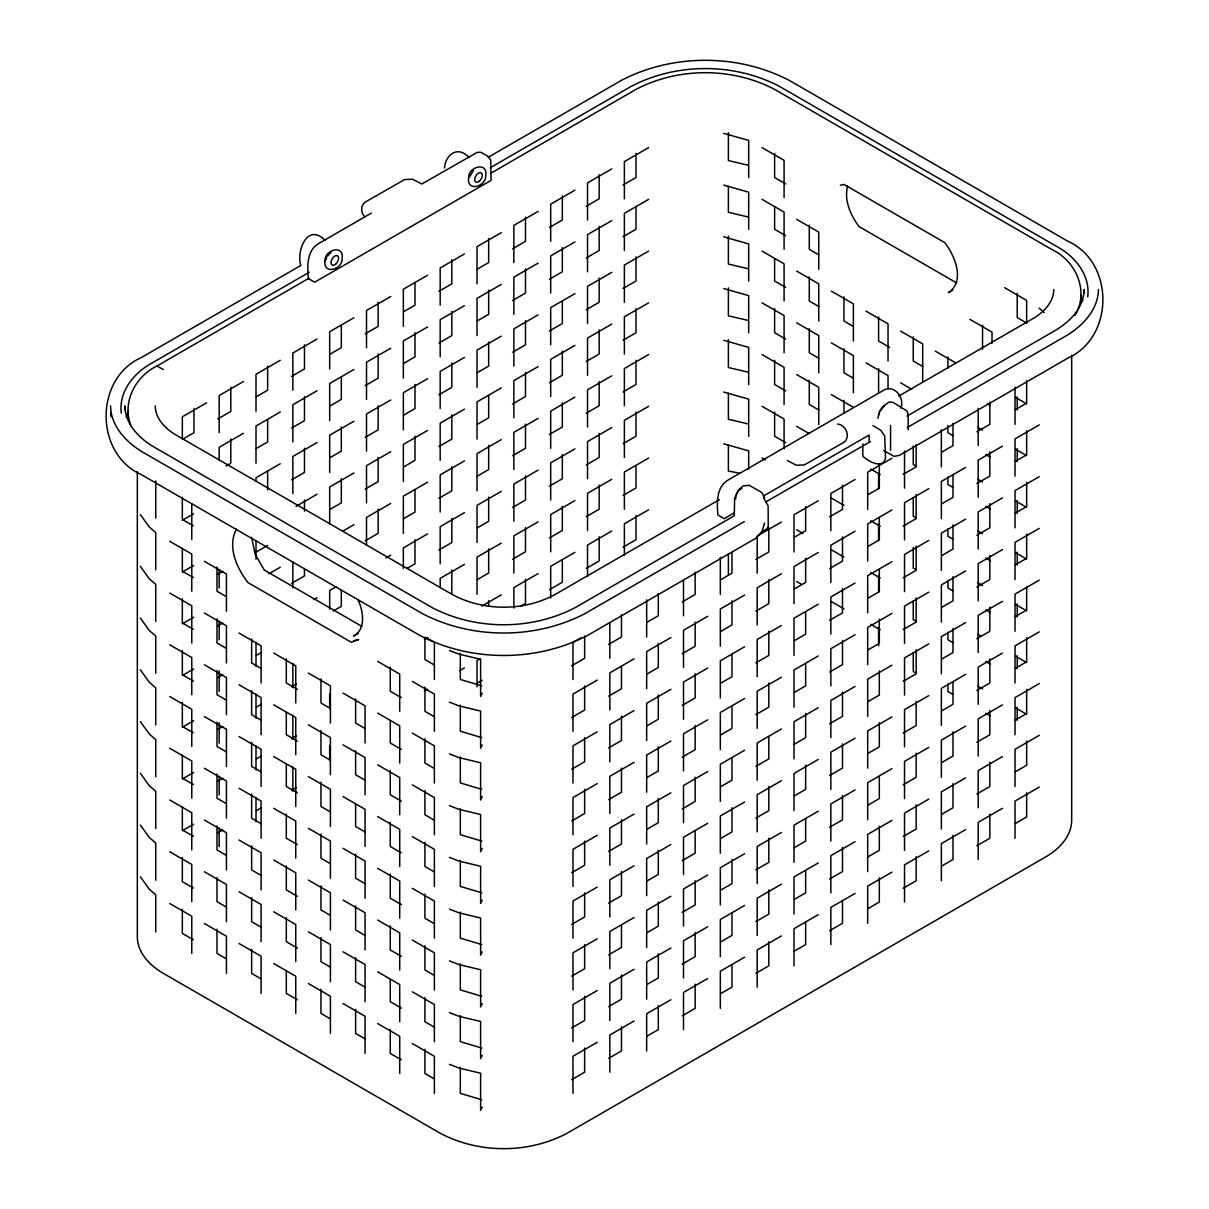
<?xml version="1.0" encoding="UTF-8"?>
<svg xmlns="http://www.w3.org/2000/svg" width="1209" height="1209" viewBox="0 0 1209 1209"><rect width="100%" height="100%" fill="white"/><g stroke="black" fill="none" stroke-linecap="round" stroke-linejoin="round"><path stroke-width="1.5" d="M764.541 523.044L761.957 531.733L755.731 538.322L587.423 635.496C536.176 662.124 471.193 662.124 419.946 635.496L141.302 474.623C94.393 453.677 94.393 378.493 141.302 357.562L300.784 265.481C296.281 251.004 307.313 222.124 325.297 240.485M444.459 167.991C445.486 154.782 457.833 145.004 468.971 157.548M735.737 495.977L735.737 498.985M877.961 418.269L879.139 412.496L882.374 406.904L889.068 402.023L893.028 402.37L907.022 410.954L908.216 415.367L908.216 429.92M879.23 414.627L879.396 413.025M1053.81 289.495C1053.583 302.613 1043.231 312.693 1032.562 318.828L898.771 396.068M1098.467 289.495C1098.089 310.275 1082.055 326.581 1065.099 336.419L907.309 427.518M847.6 186.141C843.927 200.422 850.562 215.308 859.055 226.597L956.621 282.921M326.173 259.512L326.672 257.819M469.833 176.574L473.399 170.393M126.22 417.12L128.29 411.09M1077.763 309.972C1087.465 286.654 1074.045 260.192 1052.072 249.598L774.425 89.285C732.17 67.175 678.461 67.175 636.206 89.285L490.627 173.34M482.164 693.18L480.623 696.505L480.623 659.313L459.133 654.175L449.431 650.442M482.164 744.925L480.623 748.25L480.623 711.058L459.133 705.92L449.431 702.172M482.164 796.671L480.623 799.98L480.623 762.803L459.133 757.65L449.431 753.917M482.164 848.401L480.623 851.725L480.623 814.534L459.133 809.395L449.431 805.662M482.164 900.146L480.623 903.455L480.623 866.279L459.133 861.14L449.431 857.393M482.164 951.876L480.623 955.201L480.623 918.009L459.133 912.871L449.431 909.138M482.164 1003.621L480.623 1006.946L480.623 969.754L459.133 964.616L449.431 960.868M482.164 1055.366L480.623 1058.676L480.623 1021.484L459.133 1016.346L449.431 1012.613M482.164 1107.096L480.623 1110.421L480.623 1073.229L459.133 1068.091L449.431 1064.358M736.236 494.269L738.079 491.081L741.903 488.285M879.895 411.332L884.263 405.907M236.48 529.058C226.99 546.725 236.783 568.003 247.875 582.542L351.199 642.206L358.62 639.546L353.708 640.74M1074.786 315.625L1077.264 311.423M327.473 256.142L331.039 252.379M309.051 278.176L156.928 366.01C134.955 376.603 121.535 403.065 131.237 426.384M371.359 213.101L318.435 243.659C306.587 250.731 307.282 266.796 308.355 278.584L314.657 282.211L491.081 180.353L490.733 160.087L488.134 156.369L480.834 152.304L477.313 152.319L421.775 183.995L412.586 179.234L404.713 179.536L365.058 202.19C360.554 205.046 360.554 213.872 365.058 216.728M488.134 157.321L621.577 80.278C672.824 53.649 737.807 53.649 789.054 80.278L1067.698 241.15C1114.607 262.081 1114.607 337.266 1067.698 358.212L899.39 455.385L894.01 456.367L883.703 450.534M309.247 272.237L151.714 363.184C133.746 372.992 118.618 391.656 121.263 413.176M490.038 167.855L631.34 86.292C676.587 62.656 734.044 62.656 779.291 86.292L1057.286 246.787C1075.254 256.58 1090.382 275.244 1087.737 296.764M206.573 402.824L182.332 416.818L182.332 439.124M243.402 381.56L219.177 395.555L219.177 432.731M280.246 360.297L256.006 374.276L256.006 411.468M317.075 339.019L292.85 353.013L292.85 390.205M353.92 317.755L329.679 331.75L329.679 368.941M390.749 296.492L366.508 310.486L366.508 347.663M427.593 275.214L403.353 289.208L403.353 326.4M464.422 253.95L440.182 267.945L440.182 305.136M501.267 232.687L477.026 246.681L477.026 283.858M538.096 211.424L513.855 225.403L513.855 262.595M574.94 190.145L550.699 204.14L550.699 241.332M611.769 168.882L587.529 182.876L587.529 220.068M648.613 147.619L624.373 161.613L624.373 198.79M182.65 439.26L193.969 432.731L193.969 408.566M217.877 418.934L230.798 411.468L230.798 387.303M256.323 396.733L267.642 390.205L267.642 366.025M291.55 376.392L304.472 368.941L304.472 344.761M329.997 354.192L341.316 347.663L341.316 325.357M365.224 333.865L378.145 326.4L378.145 302.235M403.67 311.665L414.989 305.136L414.989 282.815M438.897 291.324L451.818 283.858L451.818 259.693M477.343 269.123L488.663 262.595L488.663 238.43M512.571 248.797L525.492 241.332L525.492 217.152M549.4 227.519L562.336 220.068L562.336 195.888M586.244 206.255L599.165 198.79L599.165 174.625M623.073 184.992L636.01 177.527L636.01 153.362M243.402 433.29L219.177 447.285L219.177 460.312M280.246 412.027L256.006 426.021L256.006 463.213M317.075 390.764L292.85 404.758L292.85 441.935M353.92 369.501L329.679 383.48L329.679 420.672M390.749 348.222L366.508 362.216L366.508 399.408M427.593 326.959L403.353 340.953L403.353 378.145M464.422 305.696L440.182 319.69L440.182 356.867M501.267 284.432L477.026 298.411L477.026 335.603M538.096 263.154L513.855 277.148L513.855 314.34M574.94 241.891L550.699 255.885L550.699 293.077M611.769 220.627L587.529 234.622L587.529 271.798M648.613 199.349L624.373 213.343L624.373 250.535M225.962 466.009L230.798 463.213L230.798 439.033M256.323 448.479L267.642 441.935L267.642 419.629M291.55 428.137L304.472 420.672L304.472 396.507M329.997 405.937L341.316 399.408L341.316 377.087M365.224 385.595L378.145 378.145L378.145 353.965M403.67 363.395L414.989 356.867L414.989 332.702M438.897 343.069L451.818 335.603L451.818 311.438M477.343 320.869L488.663 314.34L488.663 290.16M512.571 300.527L525.492 293.077L525.492 268.897M549.4 279.264L562.336 271.798L562.336 247.633M586.244 258.001L599.165 250.535L599.165 226.37M623.073 236.722L636.01 229.272L636.01 206.951M182.332 520.293L193.636 513.765M280.246 463.772L256.006 477.767L256.006 481.484M317.075 442.509L292.85 456.488L292.85 493.68M353.92 421.231L329.679 435.225L329.679 472.417M390.749 399.967L366.508 413.962L366.508 451.153M427.593 378.704L403.353 392.698L403.353 429.875M464.422 357.426L440.182 371.42L440.182 408.612M501.267 336.162L477.026 350.157L477.026 387.348M538.096 314.899L513.855 328.893L513.855 366.07M574.94 293.636L550.699 307.615L550.699 344.807M611.769 272.357L587.529 286.352L587.529 323.544M648.613 251.094L624.373 265.088L624.373 302.28M291.55 479.882L304.472 472.417L304.472 448.237M329.997 457.682L341.316 451.153L341.316 426.973M365.224 437.341L378.145 429.875L378.145 405.71M403.67 415.14L414.989 408.612L414.989 384.432M438.897 394.799L451.818 387.348L451.818 363.168M477.343 372.599L488.663 366.07L488.663 341.905M512.571 352.272L525.492 344.807L525.492 320.642M549.4 331.009L562.336 323.544L562.336 301.222M586.244 309.731L599.165 302.28L599.165 278.1M623.073 288.467L636.01 281.002L636.01 256.837M182.332 572.038L193.636 565.51M296.069 506.359L317.075 494.239M353.92 472.976L329.679 486.97L329.679 524.147M390.749 451.713L366.508 465.692L366.508 502.884M427.593 430.434L403.353 444.428L403.353 481.62M464.422 409.171L440.182 423.165L440.182 460.357M501.267 387.908L477.026 401.902L477.026 439.079M538.096 366.629L513.855 380.623L513.855 417.815M574.94 345.366L550.699 359.36L550.699 396.552M611.769 324.103L587.529 338.097L587.529 375.274M648.613 302.839L624.373 316.818L624.373 354.01M217.877 574.154L222.728 571.358M256.323 551.954L267.642 545.425M329.997 509.412L341.316 502.884L341.316 478.719M365.224 489.086L378.145 481.62L378.145 457.44M403.67 466.886L414.989 460.357L414.989 436.177M438.897 446.544L451.818 439.079L451.818 414.914M477.343 424.344L488.663 417.815L488.663 395.509M512.571 404.018L525.492 396.552L525.492 372.372M549.4 382.739L562.336 375.274L562.336 351.109M586.244 361.476L599.165 354.01L599.165 329.845M623.073 340.213L636.01 332.747L636.01 308.567M182.332 623.768L193.636 617.24M268.927 573.776L280.246 567.248M342.6 531.235L353.92 524.706M390.749 503.443L366.508 517.437L366.508 545.335M427.593 482.179L403.353 496.174L403.353 533.35M464.422 460.916L440.182 474.895L440.182 512.087M501.267 439.638L477.026 453.632L477.026 490.824M538.096 418.374L513.855 432.369L513.855 469.56M574.94 397.111L550.699 411.105L550.699 448.282M611.769 375.833L587.529 389.827L587.529 427.019M648.613 354.569L624.373 368.564L624.373 405.756M217.877 625.884L222.728 623.088M291.55 583.358L304.472 575.892L304.472 568.457M365.224 540.816L378.145 533.35L378.145 509.185M403.67 518.616L414.989 512.087L414.989 489.781M438.897 498.289L451.818 490.824L451.818 466.644M477.343 476.089L488.663 469.56L488.663 445.38M512.571 455.748L525.492 448.282L525.492 424.117M549.4 434.484L562.336 427.019L562.336 402.854M586.244 413.221L599.165 405.756L599.165 381.576M623.073 391.943L636.01 384.477L636.01 360.312M182.332 675.514L193.636 668.985M313.841 599.588L317.075 597.714M336.147 586.713L329.679 590.445L329.679 609.034M385.898 557.984L390.749 555.188M427.593 533.91L403.353 547.904L403.353 568.366M464.422 512.646L440.182 526.64L440.182 563.832M501.267 491.383L477.026 505.377L477.026 542.554M538.096 470.12L513.855 484.099L513.855 521.291M574.94 448.841L550.699 462.835L550.699 500.027M611.769 427.578L587.529 441.572L587.529 478.764M648.613 406.315L624.373 420.309L624.373 457.486M217.877 677.629L222.728 674.834M256.323 655.429L261.174 652.633M333.231 611.029L341.316 606.359L341.316 589.629M406.904 568.487L414.989 563.832L414.989 539.652M438.897 550.019L451.818 542.554L451.818 518.389M477.343 527.819L488.663 521.291L488.663 497.126M512.571 507.493L525.492 500.027L525.492 475.847M549.4 486.214L562.336 478.764L562.336 454.584M586.244 464.951L599.165 457.486L599.165 433.321M623.073 443.688L636.01 436.222L636.01 412.057M182.332 727.259L193.636 720.715M464.422 564.391L440.182 578.386L440.182 587.68M501.267 543.128L477.026 557.107L477.026 594.299M538.096 521.85L513.855 535.844L513.855 573.036M574.94 500.586L550.699 514.581L550.699 551.772M611.769 479.323L587.529 493.317L587.529 530.494M648.613 458.045L624.373 472.039L624.373 509.231M358.076 633.44L353.542 636.07C366.614 628.937 363.048 610.53 357.909 599.316M952.888 290.039L948.355 292.654C965.568 281.213 954.853 255.598 944.758 242.601L843.942 184.403L840.331 185.279M217.877 729.359L222.728 726.564M256.323 707.159L261.174 704.363M291.55 686.833L296.401 684.037M477.343 579.564L488.663 573.036L488.663 548.856M512.571 559.223L525.492 551.772L525.492 527.592M549.4 537.96L562.336 530.494L562.336 506.329M586.244 516.696L599.165 509.231L599.165 485.051M623.073 495.418L636.01 487.968L636.01 465.646M182.332 778.989L193.636 772.46M424.359 639.259L427.593 637.4M481.877 606.057L501.267 594.858M538.096 573.595L513.855 587.589L513.855 608.036M574.94 552.332L550.699 566.311L550.699 597.926M611.769 531.053L587.529 545.047L587.529 576.663M648.613 509.79L624.373 523.784L624.373 555.384M217.877 781.105L222.728 778.309M256.323 758.904L261.174 756.109M291.55 738.578L296.401 735.767M520.641 606.298L525.492 603.503L525.492 579.338M549.4 589.705L562.336 582.239L562.336 559.918M586.244 568.426L599.165 560.976L599.165 536.796M623.073 547.163L636.01 539.698L636.01 515.533M719.295 499.695L554.508 594.828C523.497 611.316 483.872 611.316 452.861 594.828L176.438 435.24C165.769 429.104 155.417 419.024 155.19 405.907M182.332 830.734L193.636 824.206M424.359 691.004L427.593 689.13M459.571 670.663L464.422 667.867M480.26 658.724L477.026 660.598L477.026 686.621M733.999 513.024L724.221 518.676L717.919 515.034C716.846 503.246 716.151 487.197 727.999 480.109L884.263 389.902C894.403 384.568 905.269 398.109 900.645 408.083M763.831 495.811L869.135 435.013L869.135 442.282M906.962 416.077L1054.686 330.798C1069.633 322.138 1083.838 307.811 1084.171 289.495L1084.171 293.198M765.811 501.931L870.51 441.497M744.381 521.593L584.975 613.613C535.239 639.501 472.13 639.501 422.394 613.613L143.901 452.831C126.945 442.993 110.911 426.686 110.533 405.907M217.877 832.85L222.728 830.054M256.323 810.65L261.174 807.854M291.55 790.308L296.401 787.512M477.343 683.04L482.195 680.244M581.076 637.702L572.99 642.372L572.99 679.549M781.407 522.031L757.182 536.025L757.182 573.217M818.251 500.768L794.011 514.762L794.011 551.954M855.08 479.505L830.855 493.499L830.855 530.675M891.925 458.226L867.684 472.22L867.684 509.412M571.706 665.751L584.627 658.285L584.627 635.979M608.535 644.473L621.471 637.022L621.471 614.701M646.996 622.272L658.301 615.744L658.301 593.438M682.208 601.946L695.145 594.48L695.145 572.174M720.67 579.746L731.974 573.217L731.974 552.755M755.882 559.404L768.818 551.954L768.818 527.774M794.343 537.204L805.647 530.675L805.647 506.511M829.555 516.878L842.492 509.412L842.492 485.247M868.017 494.677L879.321 488.149L879.321 463.969M903.229 474.336L916.15 466.87L916.15 444.564M941.69 452.136L952.994 445.607L952.994 423.301M976.902 431.809L989.823 424.344L989.823 402.023M1015.364 409.609L1026.668 403.081L1026.668 380.759M597.231 680.108L572.99 694.102L572.99 731.294M634.06 658.845L609.835 672.839L609.835 710.031M670.904 637.581L646.664 651.575L646.664 688.752M707.733 616.303L683.508 630.297L683.508 667.489M744.578 595.04L720.337 609.034L720.337 646.226M781.407 573.776L757.182 587.77L757.182 624.947M818.251 552.513L794.011 566.492L794.011 603.684M855.08 531.235L830.855 545.229L830.855 582.421M891.925 509.971L867.684 523.965L867.684 561.157M928.754 488.708L904.528 502.702L904.528 539.879M965.598 467.445L941.358 481.424L941.358 518.616M1002.427 446.166L978.202 460.161L978.202 497.352M1039.272 424.903L1015.031 438.897L1015.031 476.089M571.706 717.481L584.627 710.031L584.627 685.851M608.535 696.218L621.471 688.752L621.471 666.446M646.996 674.018L658.301 667.489L658.301 643.324M682.208 653.676L695.145 646.226L695.145 622.046M720.67 631.476L731.974 624.947L731.974 600.782M755.882 611.149L768.818 603.684L768.818 579.519M794.343 588.949L805.647 582.421L805.647 558.241M829.555 568.608L842.492 561.157L842.492 536.977M868.017 546.408L879.321 539.879L879.321 517.573M903.229 526.081L916.15 518.616L916.15 494.451M941.69 503.881L952.994 497.352L952.994 475.031M976.902 483.54L989.823 476.089L989.823 451.909M1015.364 461.339L1026.668 454.811L1026.668 430.646M597.231 731.853L572.99 745.847L572.99 783.024M634.06 710.59L609.835 724.569L609.835 761.761M670.904 689.311L646.664 703.306L646.664 740.497M707.733 668.048L683.508 682.042L683.508 719.234M744.578 646.785L720.337 660.779L720.337 697.956M781.407 625.506L757.182 639.501L757.182 676.692M818.251 604.243L794.011 618.237L794.011 655.429M855.08 582.98L830.855 596.974L830.855 634.151M891.925 561.717L867.684 575.696L867.684 612.887M928.754 540.438L904.528 554.432L904.528 591.624M965.598 519.175L941.358 533.169L941.358 570.361M1002.427 497.912L978.202 511.906L978.202 549.082M1039.272 476.648L1015.031 490.627L1015.031 527.819M571.706 769.226L584.627 761.761L584.627 737.596M608.535 747.963L621.471 740.497L621.471 716.317M646.996 725.763L658.301 719.234L658.301 695.054M682.208 705.421L695.145 697.956L695.145 673.791M720.67 683.221L731.974 676.692L731.974 654.386M755.882 662.895L768.818 655.429L768.818 631.249M794.343 640.694L805.647 634.151L805.647 611.845M829.555 620.353L842.492 612.887L842.492 588.723M868.017 598.153L879.321 591.624L879.321 569.303M903.229 577.811L916.15 570.361L916.15 546.181M941.69 555.611L952.994 549.082L952.994 524.918M976.902 535.285L989.823 527.819L989.823 503.654M1015.364 513.084L1026.668 506.556L1026.668 482.376M597.231 783.583L572.99 797.577L572.99 834.769M634.06 762.32L609.835 776.314L609.835 813.506M670.904 741.057L646.664 755.051L646.664 792.227M707.733 719.793L683.508 733.772L683.508 770.964M744.578 698.515L720.337 712.509L720.337 749.701M781.407 677.252L757.182 691.246L757.182 728.438M818.251 655.988L794.011 669.982L794.011 707.159M855.08 634.725L830.855 648.704L830.855 685.896M891.925 613.447L867.684 627.441L867.684 664.633M928.754 592.183L904.528 606.177L904.528 643.369M965.598 570.92L941.358 584.914L941.358 622.091M1002.427 549.642L978.202 563.636L978.202 600.828M1039.272 528.378L1015.031 542.373L1015.031 579.564M571.706 820.971L584.627 813.506L584.627 789.326M608.535 799.693L621.471 792.227L621.471 768.063M646.996 777.493L658.301 770.964L658.301 746.799M682.208 757.166L695.145 749.701L695.145 725.521M720.67 734.966L731.974 728.438L731.974 706.116M755.882 714.625L768.818 707.159L768.818 682.994M794.343 692.425L805.647 685.896L805.647 663.59M829.555 672.098L842.492 664.633L842.492 640.453M868.017 649.898L879.321 643.369L879.321 619.189M903.229 629.557L916.15 622.091L916.15 597.926M941.69 607.356L952.994 600.828L952.994 576.663M976.902 587.015L989.823 579.564L989.823 555.384M1015.364 564.815L1026.668 558.286L1026.668 534.121M597.231 835.328L572.99 849.322L572.99 886.514M634.06 814.065L609.835 828.059L609.835 865.236M670.904 792.787L646.664 806.781L646.664 843.973M707.733 771.523L683.508 785.518L683.508 822.709M744.578 750.26L720.337 764.254L720.337 801.431M781.407 728.997L757.182 742.991L757.182 780.168M818.251 707.718L794.011 721.713L794.011 758.904M855.08 686.455L830.855 700.449L830.855 737.641M891.925 665.192L867.684 679.186L867.684 716.363M928.754 643.929L904.528 657.908L904.528 695.099M965.598 622.65L941.358 636.644L941.358 673.836M1002.427 601.387L978.202 615.381L978.202 652.573M1039.272 580.124L1015.031 594.118L1015.031 631.294M571.706 872.702L584.627 865.236L584.627 841.071M608.535 851.438L621.471 843.973L621.471 819.808M646.996 829.238L658.301 822.709L658.301 798.529M682.208 808.897L695.145 801.431L695.145 777.266M720.67 786.696L731.974 780.168L731.974 757.862M755.882 766.37L768.818 758.904L768.818 736.598M794.343 744.17L805.647 737.641L805.647 713.461M829.555 723.828L842.492 716.363L842.492 692.198M868.017 701.628L879.321 695.099L879.321 670.935M903.229 681.302L916.15 673.836L916.15 649.656M941.69 659.101L952.994 652.573L952.994 628.393M976.902 638.76L989.823 631.294L989.823 607.13M1015.364 616.56L1026.668 610.031L1026.668 587M597.231 887.074L572.99 901.053L572.99 938.244M634.06 865.795L609.835 879.789L609.835 916.981M670.904 844.532L646.664 858.526L646.664 895.718M707.733 823.269L683.508 837.263L683.508 874.439M744.578 802.005L720.337 815.984L720.337 853.176M781.407 780.727L757.182 794.721L757.182 831.913M818.251 759.464L794.011 773.458L794.011 810.65M855.08 738.2L830.855 752.194L830.855 789.371M891.925 716.922L867.684 730.916L867.684 768.108M928.754 695.659L904.528 709.653L904.528 746.845M965.598 674.395L941.358 688.389L941.358 725.566M1002.427 653.132L978.202 667.111L978.202 704.303M1039.272 631.854L1015.031 645.848L1015.031 683.04M571.706 924.447L584.627 916.981L584.627 892.801M608.535 903.168L621.471 895.718L621.471 871.538M646.996 880.968L658.301 874.439L658.301 850.275M682.208 860.642L695.145 853.176L695.145 830.87M720.67 838.441L731.974 831.913L731.974 807.733M755.882 818.1L768.818 810.65L768.818 786.47M794.343 795.9L805.647 789.371L805.647 765.206M829.555 775.574L842.492 768.108L842.492 743.943M868.017 753.373L879.321 746.845L879.321 722.665M903.229 733.032L916.15 725.566L916.15 701.401M941.69 710.832L952.994 704.303L952.994 681.997M976.902 690.505L989.823 683.04L989.823 658.86M1015.364 668.305L1026.668 661.776L1026.668 637.596M597.231 938.804L572.99 952.798L572.99 989.99M634.06 917.54L609.835 931.534L609.835 968.726M670.904 896.277L646.664 910.271L646.664 947.448M707.733 874.999L683.508 888.993L683.508 926.185M744.578 853.735L720.337 867.73L720.337 904.921M781.407 832.472L757.182 846.466L757.182 883.643M818.251 811.209L794.011 825.188L794.011 862.38M855.08 789.93L830.855 803.925L830.855 841.116M891.925 768.667L867.684 782.661L867.684 819.853M928.754 747.404L904.528 761.398L904.528 798.575M965.598 726.125L941.358 740.12L941.358 777.311M1002.427 704.862L978.202 718.856L978.202 756.048M1039.272 683.599L1015.031 697.593L1015.031 734.77M571.706 976.177L584.627 968.726L584.627 944.546M608.535 954.914L621.471 947.448L621.471 925.142M646.996 932.713L658.301 926.185L658.301 902.005M682.208 912.372L695.145 904.921L695.145 880.741M720.67 890.172L731.974 883.643L731.974 859.478M755.882 869.845L768.818 862.38L768.818 838.215M794.343 847.645L805.647 841.116L805.647 818.795M829.555 827.304L842.492 819.853L842.492 795.673M868.017 805.103L879.321 798.575L879.321 776.269M903.229 784.777L916.15 777.311L916.15 753.147M941.69 762.577L952.994 756.048L952.994 731.868M976.902 742.235L989.823 734.77L989.823 710.605M1015.364 720.035L1026.668 713.506L1026.668 689.342M597.231 990.549L572.99 1004.543L572.99 1041.72M634.06 969.286L609.835 983.265L609.835 1020.456M670.904 948.007L646.664 962.001L646.664 999.193M707.733 926.744L683.508 940.738L683.508 977.93M744.578 905.481L720.337 919.475L720.337 956.651M781.407 884.202L757.182 898.196L757.182 935.388M818.251 862.939L794.011 876.933L794.011 914.125M855.08 841.676L830.855 855.67L830.855 892.846M891.925 820.412L867.684 834.391L867.684 871.583M928.754 799.134L904.528 813.128L904.528 850.32M965.598 777.871L941.358 791.865L941.358 829.057M1002.427 756.607L978.202 770.601L978.202 807.778M1039.272 735.344L1015.031 749.323L1015.031 786.515M571.706 1027.922L584.627 1020.456L584.627 996.292M608.535 1006.659L621.471 999.193L621.471 975.013M646.996 984.458L658.301 977.93L658.301 953.75M682.208 964.117L695.145 956.651L695.145 932.487M720.67 941.917L731.974 935.388L731.974 913.082M755.882 921.59L768.818 914.125L768.818 889.945M794.343 899.39L805.647 892.846L805.647 870.54M829.555 879.049L842.492 871.583L842.492 847.418M868.017 856.849L879.321 850.32L879.321 826.14M903.229 836.507L916.15 829.057L916.15 804.877M941.69 814.307L952.994 807.778L952.994 783.613M976.902 793.981L989.823 786.515L989.823 762.35M1015.364 771.78L1026.668 765.252L1026.668 741.072M597.231 1042.279L572.99 1056.273L572.99 1093.465M634.06 1021.016L609.835 1035.01L609.835 1072.202M670.904 999.752L646.664 1013.746L646.664 1050.923M707.733 978.489L683.508 992.468L683.508 1029.66M744.578 957.211L720.337 971.205L720.337 1008.397M781.407 935.947L757.182 949.942L757.182 987.133M818.251 914.684L794.011 928.678L794.011 965.855M855.08 893.421L830.855 907.4L830.855 944.592M891.925 872.142L867.684 886.137L867.684 923.328M928.754 850.879L904.528 864.873L904.528 902.065M965.598 829.616L941.358 843.61L941.358 880.787M1002.427 808.337L978.202 822.332L978.202 859.523M1039.272 787.074L1015.031 801.068L1015.031 838.26M571.706 1079.652L584.627 1072.202L584.627 1048.022M608.535 1058.389L621.471 1050.923L621.471 1026.758M646.996 1036.189L658.301 1029.66L658.301 1005.495M682.208 1015.862L695.145 1008.397L695.145 984.217M720.67 993.662L731.974 987.133L731.974 964.812M755.882 973.321L768.818 965.855L768.818 941.69M794.343 951.12L805.647 944.592L805.647 922.286M829.555 930.794L842.492 923.328L842.492 901.007M868.017 908.594L879.321 902.065L879.321 877.885M903.229 888.252L916.15 880.787L916.15 856.622M941.69 866.052L952.994 859.523L952.994 835.343M976.902 845.711L989.823 838.26L989.823 814.08M1015.364 823.51L1026.668 816.982L1026.668 792.817M761.398 531.884L767.02 528.907L768.274 526.142L768.108 505.755L763.65 498.032M723.753 133.353L748.688 140.44L748.688 177.632M723.753 185.083L748.688 192.186L748.688 229.378M723.753 236.828L748.688 243.931L748.688 281.108M723.753 288.558L748.688 295.661L748.688 332.853M723.753 340.303L748.688 347.406L748.688 384.583M723.753 392.048L748.688 399.136L748.688 436.328M723.753 443.779L748.688 450.881L748.688 469.47M739.424 473.172L728.377 471.011L728.377 444.972M481.711 685.851L460.312 679.443L460.312 653.419M481.711 737.596L460.312 731.188L460.312 705.149M481.711 789.326L460.312 782.918L460.312 756.894M481.711 841.071L460.312 834.663L460.312 808.64M481.711 892.816L460.312 886.409L460.312 860.37M481.711 944.546L460.312 938.139L460.312 912.115M481.711 996.292L460.312 989.884L460.312 963.845M481.711 1048.022L460.312 1041.614L460.312 1015.59M481.711 1099.767L460.312 1093.359L460.312 1067.32M748.129 165.225L728.377 160.57L728.377 132.688M748.129 216.955L728.377 212.316L728.377 186.277M748.129 268.7L728.377 264.046L728.377 236.163M748.129 320.43L728.377 315.791L728.377 287.908M748.129 372.176L728.377 367.536L728.377 339.638M748.129 423.921L728.377 419.266L728.377 393.242M156.928 366.01L163.427 369.531M762.033 147.619L784.082 160.344L784.082 197.535M1004.619 287.666L1026.668 300.406L1026.668 322.712M785.654 183.889L774.621 177.527L774.621 153.362M1026.668 323.045L1017.222 317.589L1017.222 293.409M762.033 199.349L784.082 212.089L784.082 249.281M796.686 219.358L818.735 232.098L818.735 269.29M969.966 319.403L992.015 332.143L992.015 343.296M785.654 235.634L774.621 229.272L774.621 206.951M818.735 254.736L809.289 249.281L809.289 225.101M762.033 251.094L784.082 263.834L784.082 301.011M796.686 271.103L818.735 283.828L818.735 321.02M831.339 291.112L853.388 303.837L853.388 341.029M865.992 311.121L888.041 323.846L888.041 361.038M900.645 331.13L922.694 343.855L922.694 381.047M935.298 351.139L955.775 362.957M1015.636 397.519L1026.668 403.882M785.654 287.379L774.621 281.002L774.621 258.696M818.735 306.466L809.289 301.011L809.289 276.846M853.388 326.475L843.942 321.02L843.942 296.855M889.628 347.391L878.595 341.029L878.595 316.864M922.694 366.493L913.248 361.038L913.248 336.873M987.285 403.791L990.443 405.604M762.033 302.839L784.082 315.564L784.082 352.756M796.686 322.848L818.735 335.573L818.735 372.765M831.339 342.857L853.388 355.582L853.388 392.774M865.992 362.851L888.041 375.591L888.041 388.603M900.645 382.86L911.677 389.238M977.839 427.427L982.554 430.162M1015.636 449.264L1026.668 455.627M785.654 339.109L774.621 332.747L774.621 308.567M818.735 358.212L809.289 352.756L809.289 328.576M853.388 378.221L843.942 372.765L843.942 348.585M952.632 435.512L947.901 432.792L947.901 425.356M985.713 454.614L990.443 457.334M762.033 354.569L784.082 367.309L784.082 404.486M796.686 374.578L818.735 387.318L818.735 424.495M831.339 394.587L853.388 407.327M977.839 479.172L982.554 481.892M1015.636 500.994L1026.668 507.357M872.928 425.553L880.847 430.374L884.686 435.981L885.532 457.561C883.507 470.316 867.382 460.886 862.848 456.11L862.848 443.884M785.654 390.855L774.621 384.477L774.621 360.312M818.735 409.957L809.289 404.486L809.289 380.321M916.407 466.342L913.248 464.513L913.248 445.925M952.632 487.257L947.901 484.522L947.901 477.087M985.713 506.359L990.443 509.08M837.641 424.087C846.209 424.661 850.804 437.295 843.942 442.282L804.287 464.921L796.414 465.223L787.225 460.478M762.033 406.315L784.082 419.039L784.082 448.796M796.686 426.324L809.289 433.593M870.722 469.062L880.167 474.517M977.839 530.902L982.554 533.637M1015.636 552.74L1026.668 559.102M785.654 442.585L774.621 436.222L774.621 412.057M916.407 518.072L913.248 516.258L913.248 497.67M952.632 538.987L947.901 536.267L947.901 528.832M985.713 558.09L990.443 560.825M762.033 458.045L765.176 459.873M831.339 498.063L843.942 505.347M870.722 520.807L880.167 526.263M977.839 582.647L982.554 585.383M1015.636 604.47L1026.668 610.847M916.407 569.817L913.248 567.988L913.248 547.541M952.632 590.733L947.901 587.997L947.901 580.562M985.713 609.835L990.443 612.555M796.686 529.799L802.988 533.441M831.339 549.808L843.942 557.077M870.722 572.537L880.167 577.993M977.839 634.393L980.983 636.206M1015.636 656.215L1026.668 662.577M916.407 621.547L913.248 619.733L913.248 601.145M952.632 642.478L947.901 639.742L947.901 632.307M985.713 661.565L990.443 664.3M796.686 581.544L801.401 584.264M831.339 601.553L843.942 608.822M870.722 624.282L880.167 629.738M977.839 686.123L982.554 688.858M1015.636 707.96L1026.668 714.323M916.407 673.292L913.248 671.479L913.248 652.875M952.632 694.208L947.901 691.488L947.901 684.037M985.713 713.31L990.443 716.03M426.49 637.823L434.379 642.372L434.379 679.549M193.364 525.855L182.332 519.492L182.332 497.171M434.379 664.995L424.918 659.54L424.918 637.234M361.808 626.338L264.242 570.013L255.023 553.888L251.638 537.264M169.728 541.315L191.778 554.039L191.778 591.231M204.381 561.324L226.446 574.048L226.446 611.24M377.661 661.368L399.711 674.093L399.711 711.285M412.314 681.377L434.379 694.102L434.379 731.294M193.364 577.585L182.332 571.222L182.332 548.191M226.446 596.687L216.985 591.231L216.985 567.066M401.297 697.638L390.265 691.276L390.265 667.096M434.379 716.741L424.918 711.285L424.918 687.105M169.728 593.06L191.778 605.785L191.778 642.976M204.381 613.054L226.446 625.794L226.446 662.985M239.034 633.063L261.099 645.802L261.099 682.994M273.702 653.072L295.752 665.811L295.752 703.003M308.355 673.081L330.405 685.82L330.405 723.012M343.008 693.089L365.058 705.829L365.058 743.021M377.661 713.098L399.711 725.838L399.711 763.015M412.314 733.107L434.379 745.847L434.379 783.024M193.364 629.33L182.332 622.967L182.332 598.787M226.446 648.432L216.985 642.976L216.985 618.796M261.099 668.441L251.638 662.985L251.638 638.805M297.323 689.357L286.306 682.994L286.306 658.814M330.405 708.459L320.959 703.003L320.959 678.823M365.058 728.468L355.612 723.012L355.612 698.832M401.297 749.384L390.265 743.021L390.265 720.7M434.379 768.486L424.918 763.015L424.918 738.85M169.728 644.79L191.778 657.53L191.778 694.707M204.381 664.799L226.446 677.539L226.446 714.715M239.034 684.808L261.099 697.548L261.099 734.724M273.702 704.817L295.752 717.542L295.752 754.733M308.355 724.826L330.405 737.55L330.405 774.742M343.008 744.835L365.058 757.559L365.058 794.751M377.661 764.844L399.711 777.568L399.711 814.76M412.314 784.853L434.379 797.577L434.379 834.769M193.364 681.075L182.332 674.698L182.332 650.533M226.446 700.162L216.985 694.707L216.985 670.542M261.099 720.171L251.638 714.715L251.638 690.551M297.323 741.102L286.306 734.724L286.306 712.418M330.405 760.189L320.959 754.733L320.959 730.568M365.058 780.198L355.612 774.742L355.612 750.577M401.297 801.114L390.265 794.751L390.265 770.586M434.379 820.216L424.918 814.76L424.918 790.595M169.728 696.535L191.778 709.26L191.778 746.452M204.381 716.544L226.446 729.269L226.446 766.461M239.034 736.553L261.099 749.278L261.099 786.47M273.702 756.562L295.752 769.287L295.752 806.479M308.355 776.571L330.405 789.296L330.405 826.488M343.008 796.565L365.058 809.305L365.058 846.496M377.661 816.574L399.711 829.314L399.711 866.505M412.314 836.583L434.379 849.322L434.379 886.514M193.364 732.805L182.332 726.443L182.332 702.278M226.446 751.907L216.985 746.452L216.985 722.272M261.099 771.916L251.638 766.461L251.638 742.281M297.323 792.832L286.306 786.47L286.306 764.148M330.405 811.934L320.959 806.479L320.959 782.299M365.058 831.943L355.612 826.488L355.612 804.166M401.297 852.859L390.265 846.496L390.265 822.316M434.379 871.961L424.918 866.505L424.918 842.325M169.728 748.265L191.778 761.005L191.778 798.197M204.381 768.274L226.446 781.014L226.446 818.191M239.034 788.283L261.099 801.023L261.099 838.2M273.702 808.292L295.752 821.032L295.752 858.209M308.355 828.301L330.405 841.041L330.405 878.218M343.008 848.31L365.058 861.05L365.058 898.227M377.661 868.319L399.711 881.059L399.711 918.236M412.314 888.328L434.379 901.053L434.379 938.244M193.364 784.55L182.332 778.188L182.332 755.141M226.446 803.653L216.985 798.197L216.985 774.017M261.099 823.661L251.638 818.191L251.638 794.026M297.323 844.577L286.306 838.2L286.306 814.035M330.405 863.664L320.959 858.209L320.959 834.044M365.058 883.673L355.612 878.218L355.612 854.053M401.297 904.604L390.265 898.227L390.265 874.062M434.379 923.691L424.918 918.236L424.918 894.071M169.728 800.01L191.778 812.735L191.778 849.927M204.381 820.019L226.446 832.744L226.446 869.936M239.034 840.028L261.099 852.753L261.099 889.945M273.702 860.037L295.752 872.762L295.752 909.954M308.355 880.046L330.405 892.771L330.405 929.963M343.008 900.055L365.058 912.78L365.058 949.972M377.661 920.064L399.711 932.789L399.711 969.981M412.314 940.073L434.379 952.798L434.379 989.99M193.364 836.28L182.332 829.918L182.332 806.887M226.446 855.383L216.985 849.927L216.985 825.762M261.099 875.392L251.638 869.936L251.638 845.771M297.323 896.307L286.306 889.945L286.306 865.78M330.405 915.409L320.959 909.954L320.959 885.789M365.058 935.418L355.612 929.963L355.612 905.783M401.297 956.334L390.265 949.972L390.265 925.792M434.379 975.436L424.918 969.981L424.918 945.801M169.728 851.756L191.778 864.48L191.778 901.672M204.381 871.749L226.446 884.489L226.446 921.681M239.034 891.758L261.099 904.498L261.099 941.69M273.702 911.767L295.752 924.507L295.752 961.699M308.355 931.776L330.405 944.516L330.405 981.708M343.008 951.785L365.058 964.525L365.058 1001.702M377.661 971.794L399.711 984.534L399.711 1021.711M412.314 991.803L434.379 1004.543L434.379 1041.72M193.364 888.026L182.332 881.663L182.332 857.483M226.446 907.128L216.985 901.672L216.985 877.492M261.099 927.137L251.638 921.681L251.638 897.501M297.323 948.052L286.306 941.69L286.306 917.51M330.405 967.155L320.959 961.699L320.959 937.519M365.058 987.164L355.612 981.708L355.612 957.528M401.297 1008.079L390.265 1001.702L390.265 979.396M434.379 1027.182L424.918 1021.711L424.918 997.546M169.728 903.486L191.778 916.226L191.778 953.402M204.381 923.495L226.446 936.234L226.446 973.411M239.034 943.504L261.099 956.243L261.099 993.42M273.702 963.513L295.752 976.237L295.752 1013.429M308.355 983.521L330.405 996.246L330.405 1033.438M343.008 1003.53L365.058 1016.255L365.058 1053.447M377.661 1023.539L399.711 1036.264L399.711 1073.456M412.314 1043.548L434.379 1056.273L434.379 1093.465M193.364 939.771L182.332 933.393L182.332 909.228M226.446 958.858L216.985 953.402L216.985 929.237M261.099 978.867L251.638 973.411L251.638 949.246M297.323 999.783L286.306 993.42L286.306 971.114M330.405 1018.885L320.959 1013.429L320.959 989.264M365.058 1038.894L355.612 1033.438L355.612 1009.273M401.297 1059.809L390.265 1053.447L390.265 1029.282M434.379 1078.912L424.918 1073.456L424.918 1049.291M1039.09 308.099L1044.259 312.572M140.365 514.611L149.266 527.018L155.749 532.61L155.749 569.802M140.365 566.356L149.266 578.763L155.749 584.355L155.749 621.547M140.365 618.086L149.266 630.493L155.749 636.1L155.749 673.277M140.365 669.831L149.266 682.239L155.749 687.83L155.749 725.022M140.365 721.577L149.266 733.984L155.749 739.576L155.749 776.767M140.365 773.307L149.266 785.714L155.749 791.306L155.749 828.497M140.365 825.052L149.266 837.459L155.749 843.051L155.749 880.243M140.365 876.782L149.266 889.189L155.749 894.796L155.749 931.973M1080.71 294.679L1082.78 300.709M764.541 498.304L761.957 492.592L749.353 485.323L743.127 485.942L738.714 489.841L734.604 498.41L734.301 515.759L575.227 607.613C531.476 630.478 475.893 630.478 432.142 607.613L154.314 447.209C139.367 438.55 125.162 424.223 124.829 405.907L124.829 409.609M110.533 413.176L110.941 416.667M1071.673 355.189L1071.673 820.624C1071.386 836.809 1058.767 849.383 1045.573 857L566.689 1133.483C528.197 1153.718 479.172 1153.718 440.681 1133.483L163.427 973.411C150.233 965.795 137.614 953.221 137.327 937.035L137.327 471.601M1017.222 396.884L1017.222 409.911M1017.222 448.63L1017.222 461.642M1017.222 500.375L1017.222 513.387M1017.222 552.105L1017.222 565.132M1017.222 603.85L1017.222 616.862M1017.222 655.58L1017.222 668.607M1017.222 707.325L1017.222 720.337M1015.031 387.152L1015.031 424.344M982.554 325.145L982.554 349.31M978.202 408.415L978.202 445.607M947.901 356.882L947.901 368.035M941.358 429.694L941.358 466.87M904.528 450.957L904.528 488.149M890.565 425.553L890.565 450.292M878.595 368.594L878.595 392.774M878.595 473.943L878.595 488.814M878.595 523.814L878.595 540.544M878.595 575.56L878.595 592.289M878.595 627.29L878.595 645.893M843.942 400.33L843.942 413.342M728.377 554.039L728.377 574.487M720.337 557.289L720.337 594.48M683.508 580.426L683.508 615.744M646.664 599.83L646.664 637.022M609.835 622.952L609.835 658.285M488.663 600.601L488.663 606.177M451.818 570.134L451.818 594.299M329.679 693.921L329.679 708.791M329.679 745.666L329.679 760.537M304.472 499.982L304.472 511.135M292.85 561.837L292.85 587.861M292.85 663.454L292.85 687.619M292.85 715.184L292.85 739.364M292.85 766.929L292.85 791.094M267.642 471.374L267.642 489.962M256.006 540.65L256.006 559.253M256.006 642.281L256.006 666.446M256.006 694.011L256.006 718.191M256.006 745.757L256.006 769.921M256.006 797.487L256.006 821.667M219.177 569.363L219.177 587.952M219.177 621.094L219.177 639.697M219.177 670.98L219.177 691.427M219.177 722.725L219.177 743.172M219.177 776.314L219.177 794.918M219.177 828.059L219.177 846.648M191.778 504.168L191.778 539.501M155.749 480.88L155.749 518.072M324.994 260.887C322.818 275.032 342.585 269.819 342.117 258.439C344.293 244.278 324.526 249.507 324.994 260.887M468.654 177.95C466.478 192.095 486.245 186.866 485.776 175.486C487.968 161.341 468.185 166.57 468.654 177.95M335.8 264.046A5.35 3.083 -60 0 0 337.492 255.764A5.35 3.083 -60 0 0 331.16 261.371A5.35 3.083 -60 0 0 335.8 264.046M479.459 181.093A5.35 3.083 -60 0 0 481.152 172.811A5.35 3.083 -60 0 0 474.835 178.418A5.35 3.083 -60 0 0 479.459 181.093"/></g></svg>
